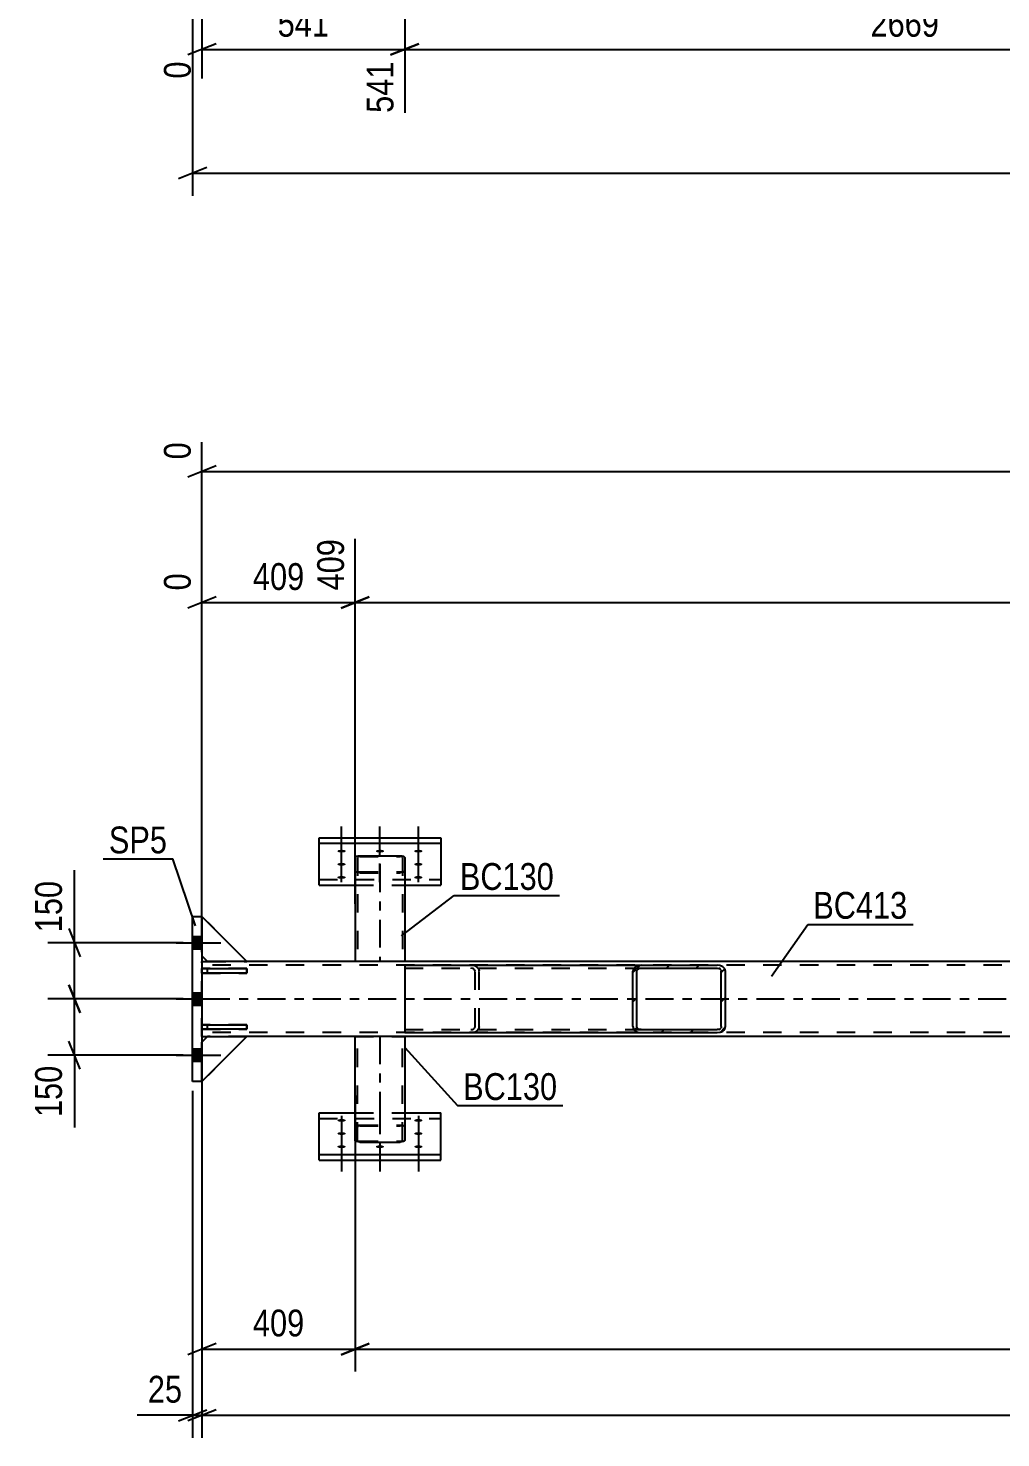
# Model space of a CAD drawing. Header units: millimetres. Extents: x -170 to 1019, y -677 to 164.
# Drawn here: x -58.6 to 45.3, y -302.8 to -152.3 of the extents above; entities that cross this region are included whole.
import ezdxf

# ---------------------------------------------------------------- set-up
doc = ezdxf.new("R2010")
doc.units = ezdxf.units.MM
doc.linetypes.add('DXK_LINE_DOT2', pattern=[3.9198, 1.9599, -1.9599])
doc.linetypes.add('DXK_LINE_DOT3', pattern=[5.9187, 2.979, -0.9799, 0.9799, -0.9799])
doc.styles.add('Arial Narrow', font='ARIALN.TTF', dxfattribs={"height": 0.2})

# ---------------------------------------------------------------- blocks, each defined once
blk = doc.blocks.new('Part-570387359-6357 - 6343')
at = {"color": 2, "linetype": 'Continuous'}
for p, q in [((-27.5, -273.14), (-27.5, -268.09)), ((-27.5, -268.09), (-23.64, -268.09)), ((-18.36, -268.09), (-14.5, -268.09)), ((-14.5, -273.14), (-14.5, -268.09)), ((-27.5, -272.54), (-14.5, -272.54)), ((-27.5, -273.14), (-14.5, -273.14))]:
    blk.add_line(p, q, dxfattribs=at)
at = {"color": 7, "linetype": 'DXK_LINE_DOT2'}
for p, q in [((-27.5, -268.69), (-14.5, -268.69)), ((-23.64, -268.09), (-18.36, -268.09))]:
    blk.add_line(p, q, dxfattribs=at)
blk = doc.blocks.new('Part-570387359-6425 - 6343')
at = {"color": 2, "linetype": 'Continuous'}
for p, q in [((-40, -258.7), (-35.2, -258.7)), ((-40, -259.18), (-40, -258.7)), ((-35.2, -258.7), (-35.2, -259.18)), ((-35.2, -259.18), (-40, -259.18))]:
    blk.add_line(p, q, dxfattribs=at)
at = {"color": 7, "linetype": 'DXK_LINE_DOT2'}
blk.add_line((-39.4, -259.18), (-39.4, -258.7), dxfattribs=at)
blk = doc.blocks.new('Part-570387359-6431 - 6343')
at = {"color": 7, "linetype": 'DXK_LINE_DOT2'}
for p, q in [((-40, -260.54), (-39.4, -259.94)), ((-35.2, -259.94), (-40, -264.74)), ((-39.4, -259.94), (-35.2, -259.94)), ((-40, -264.74), (-40, -260.54))]:
    blk.add_line(p, q, dxfattribs=at)
blk = doc.blocks.new('Part-570387359-6493 - 6343')
at = {"color": 2, "linetype": 'Continuous'}
for p, q in [((-35.2, -251.94), (-40, -247.14)), ((-40, -247.14), (-40, -251.34)), ((-40, -251.34), (-39.4, -251.94)), ((-35.2, -251.94), (-39.4, -251.94))]:
    blk.add_line(p, q, dxfattribs=at)
blk = doc.blocks.new('Bolt-570387359-6358 - 6343')
at = {"linetype": 'Continuous'}
for points in [[(-25.1, -269.06), (-25.19, -269.06), (-25.28, -269.05), (-25.36, -269.03), (-25.43, -269.01), (-25.48, -268.99), (-25.52, -268.96), (-25.54, -268.93), (-25.54, -268.9), (-25.52, -268.87), (-25.48, -268.84), (-25.43, -268.81), (-25.36, -268.79), (-25.28, -268.77), (-25.19, -268.77), (-25.1, -268.76), (-25.01, -268.77), (-24.92, -268.77), (-24.84, -268.79), (-24.77, -268.81), (-24.72, -268.84), (-24.68, -268.87), (-24.66, -268.9), (-24.66, -268.93), (-24.68, -268.96), (-24.72, -268.99), (-24.77, -269.01), (-24.84, -269.03), (-24.92, -269.05), (-25.01, -269.06)], [(-16.9, -269.06), (-16.99, -269.06), (-17.08, -269.05), (-17.16, -269.03), (-17.23, -269.01), (-17.28, -268.99), (-17.32, -268.96), (-17.34, -268.93), (-17.34, -268.9), (-17.32, -268.87), (-17.28, -268.84), (-17.23, -268.81), (-17.16, -268.79), (-17.08, -268.77), (-16.99, -268.77), (-16.9, -268.76), (-16.81, -268.77), (-16.72, -268.77), (-16.64, -268.79), (-16.57, -268.81), (-16.52, -268.84), (-16.48, -268.87), (-16.46, -268.9), (-16.46, -268.93), (-16.48, -268.96), (-16.52, -268.99), (-16.57, -269.01), (-16.64, -269.03), (-16.72, -269.05), (-16.81, -269.06)], [(-25.1, -270.47), (-25.19, -270.46), (-25.28, -270.45), (-25.36, -270.44), (-25.43, -270.42), (-25.48, -270.39), (-25.52, -270.36), (-25.54, -270.33), (-25.54, -270.3), (-25.52, -270.27), (-25.48, -270.24), (-25.43, -270.21), (-25.36, -270.19), (-25.28, -270.18), (-25.19, -270.17), (-25.1, -270.16), (-25.01, -270.17), (-24.92, -270.18), (-24.84, -270.19), (-24.77, -270.21), (-24.72, -270.24), (-24.68, -270.27), (-24.66, -270.3), (-24.66, -270.33), (-24.68, -270.36), (-24.72, -270.39), (-24.77, -270.42), (-24.84, -270.44), (-24.92, -270.45), (-25.01, -270.46)], [(-16.9, -270.47), (-16.99, -270.46), (-17.08, -270.45), (-17.16, -270.44), (-17.23, -270.42), (-17.28, -270.39), (-17.32, -270.36), (-17.34, -270.33), (-17.34, -270.3), (-17.32, -270.27), (-17.28, -270.24), (-17.23, -270.21), (-17.16, -270.19), (-17.08, -270.18), (-16.99, -270.17), (-16.9, -270.16), (-16.81, -270.17), (-16.72, -270.18), (-16.64, -270.19), (-16.57, -270.21), (-16.52, -270.24), (-16.48, -270.27), (-16.46, -270.3), (-16.46, -270.33), (-16.48, -270.36), (-16.52, -270.39), (-16.57, -270.42), (-16.64, -270.44), (-16.72, -270.45), (-16.81, -270.46)], [(-25.1, -271.87), (-25.19, -271.86), (-25.28, -271.85), (-25.36, -271.84), (-25.43, -271.82), (-25.48, -271.79), (-25.52, -271.76), (-25.54, -271.73), (-25.54, -271.7), (-25.52, -271.67), (-25.48, -271.64), (-25.43, -271.62), (-25.36, -271.6), (-25.28, -271.58), (-25.19, -271.57), (-25.1, -271.57), (-25.01, -271.57), (-24.92, -271.58), (-24.84, -271.6), (-24.77, -271.62), (-24.72, -271.64), (-24.68, -271.67), (-24.66, -271.7), (-24.66, -271.73), (-24.68, -271.76), (-24.72, -271.79), (-24.77, -271.82), (-24.84, -271.84), (-24.92, -271.85), (-25.01, -271.86)], [(-21, -271.87), (-21.09, -271.86), (-21.18, -271.85), (-21.26, -271.84), (-21.33, -271.82), (-21.38, -271.79), (-21.42, -271.76), (-21.44, -271.73), (-21.44, -271.7), (-21.42, -271.67), (-21.38, -271.64), (-21.33, -271.62), (-21.26, -271.6), (-21.18, -271.58), (-21.09, -271.57), (-21, -271.57), (-20.91, -271.57), (-20.82, -271.58), (-20.74, -271.6), (-20.67, -271.62), (-20.62, -271.64), (-20.58, -271.67), (-20.56, -271.7), (-20.56, -271.73), (-20.58, -271.76), (-20.62, -271.79), (-20.67, -271.82), (-20.74, -271.84), (-20.82, -271.85), (-20.91, -271.86)], [(-16.9, -271.87), (-16.99, -271.86), (-17.08, -271.85), (-17.16, -271.84), (-17.23, -271.82), (-17.28, -271.79), (-17.32, -271.76), (-17.34, -271.73), (-17.34, -271.7), (-17.32, -271.67), (-17.28, -271.64), (-17.23, -271.62), (-17.16, -271.6), (-17.08, -271.58), (-16.99, -271.57), (-16.9, -271.57), (-16.81, -271.57), (-16.72, -271.58), (-16.64, -271.6), (-16.57, -271.62), (-16.52, -271.64), (-16.48, -271.67), (-16.46, -271.7), (-16.46, -271.73), (-16.48, -271.76), (-16.52, -271.79), (-16.57, -271.82), (-16.64, -271.84), (-16.72, -271.85), (-16.81, -271.86)]]:
    blk.add_hatch(color=1, dxfattribs=at).paths.add_polyline_path(points)
at = {"color": 1, "linetype": 'Continuous'}
for p, q in [((-25.1, -268.42), (-25.1, -271.54)), ((-16.9, -268.42), (-16.9, -271.54)), ((-25.1, -269.83), (-25.1, -272.95)), ((-16.9, -269.83), (-16.9, -272.95)), ((-25.1, -271.23), (-25.1, -274.35)), ((-21, -271.23), (-21, -274.35)), ((-16.9, -271.23), (-16.9, -274.35))]:
    blk.add_line(p, q, dxfattribs=at)
at = {"color": 1, "linetype": 'DXK_LINE_DOT2'}
blk.add_line((-21, -268.42), (-21, -271.54), dxfattribs=at)
blk = doc.blocks.new('Part-570387359-6437 - 6343')
at = {"color": 7, "linetype": 'DXK_LINE_DOT2'}
for p, q in [((-35.2, -251.94), (-40, -247.14)), ((-40, -247.14), (-40, -251.34)), ((-40, -251.34), (-39.4, -251.94)), ((-39.4, -251.94), (-35.2, -251.94))]:
    blk.add_line(p, q, dxfattribs=at)
blk = doc.blocks.new('Part-570387359-6434 - 6343')
at = {"color": 2, "linetype": 'Continuous'}
for p, q in [((-40, -260.54), (-39.4, -259.94)), ((-35.2, -259.94), (-40, -264.74)), ((-39.4, -259.94), (-35.2, -259.94)), ((-40, -264.74), (-40, -260.54))]:
    blk.add_line(p, q, dxfattribs=at)
blk = doc.blocks.new('Part-570387359-6460 - 6343')
at = {"color": 2, "linetype": 'Continuous'}
for p, q in [((-23.64, -271.05), (-23.64, -259.94)), ((-18.36, -259.94), (-18.36, -271.05)), ((-23.6, -271.12), (-23.64, -271.05)), ((-23.5, -271.17), (-23.6, -271.12)), ((-23.34, -271.2), (-23.5, -271.17)), ((-23.16, -271.22), (-23.34, -271.2)), ((-23.16, -271.22), (-18.84, -271.22)), ((-18.66, -271.2), (-18.84, -271.22)), ((-18.5, -271.17), (-18.66, -271.2)), ((-18.4, -271.12), (-18.5, -271.17)), ((-18.36, -271.05), (-18.4, -271.12))]:
    blk.add_line(p, q, dxfattribs=at)
at = {"color": 7, "linetype": 'DXK_LINE_DOT2'}
for p, q in [((-23.64, -259.94), (-18.36, -259.94)), ((-23.4, -271.05), (-23.4, -259.94)), ((-18.6, -271.05), (-18.6, -259.94)), ((-23.64, -269.58), (-23.6, -269.51)), ((-23.6, -269.51), (-23.5, -269.46)), ((-23.5, -269.46), (-23.34, -269.42)), ((-23.38, -269.54), (-23.4, -269.58)), ((-23.33, -269.52), (-23.38, -269.54)), ((-23.34, -269.42), (-23.16, -269.41)), ((-23.25, -269.5), (-23.33, -269.52)), ((-23.16, -269.49), (-23.25, -269.5)), ((-23.16, -269.41), (-18.84, -269.41)), ((-23.16, -269.49), (-18.84, -269.49)), ((-18.84, -269.41), (-18.66, -269.42)), ((-18.75, -269.5), (-18.84, -269.49)), ((-18.67, -269.52), (-18.75, -269.5)), ((-18.67, -269.52), (-18.66, -269.52)), ((-18.66, -269.42), (-18.5, -269.46)), ((-18.66, -269.52), (-18.62, -269.54)), ((-18.6, -269.58), (-18.62, -269.54)), ((-18.5, -269.46), (-18.4, -269.51)), ((-18.4, -269.51), (-18.36, -269.58)), ((-23.4, -271.05), (-23.38, -271.08)), ((-23.38, -271.08), (-23.33, -271.11)), ((-23.33, -271.11), (-23.25, -271.13)), ((-23.25, -271.13), (-23.16, -271.14)), ((-23.16, -271.14), (-18.84, -271.14)), ((-18.84, -271.14), (-18.75, -271.13)), ((-18.75, -271.13), (-18.67, -271.11)), ((-18.67, -271.11), (-18.62, -271.08)), ((-18.62, -271.08), (-18.6, -271.05))]:
    blk.add_line(p, q, dxfattribs=at)
at = {"color": 7, "linetype": 'DXK_LINE_DOT3'}
blk.add_line((-21, -259.94), (-21, -270.31), dxfattribs=at)
blk = doc.blocks.new('Bolt-570387359-6401 - 6343')
at = {"linetype": 'Continuous'}
for points in [[(-25.1, -240.02), (-25.01, -240.02), (-24.92, -240.03), (-24.84, -240.04), (-24.77, -240.06), (-24.72, -240.09), (-24.68, -240.12), (-24.66, -240.15), (-24.66, -240.18), (-24.68, -240.21), (-24.72, -240.24), (-24.77, -240.27), (-24.84, -240.29), (-24.92, -240.3), (-25.01, -240.31), (-25.1, -240.32), (-25.19, -240.31), (-25.28, -240.3), (-25.36, -240.29), (-25.43, -240.27), (-25.48, -240.24), (-25.52, -240.21), (-25.54, -240.18), (-25.54, -240.15), (-25.52, -240.12), (-25.48, -240.09), (-25.43, -240.06), (-25.36, -240.04), (-25.28, -240.03), (-25.19, -240.02)], [(-21, -240.02), (-20.91, -240.02), (-20.82, -240.03), (-20.74, -240.04), (-20.67, -240.06), (-20.62, -240.09), (-20.58, -240.12), (-20.56, -240.15), (-20.56, -240.18), (-20.58, -240.21), (-20.62, -240.24), (-20.67, -240.27), (-20.74, -240.29), (-20.82, -240.3), (-20.91, -240.31), (-21, -240.32), (-21.09, -240.31), (-21.18, -240.3), (-21.26, -240.29), (-21.33, -240.27), (-21.38, -240.24), (-21.42, -240.21), (-21.44, -240.18), (-21.44, -240.15), (-21.42, -240.12), (-21.38, -240.09), (-21.33, -240.06), (-21.26, -240.04), (-21.18, -240.03), (-21.09, -240.02)], [(-16.9, -240.02), (-16.81, -240.02), (-16.72, -240.03), (-16.64, -240.04), (-16.57, -240.06), (-16.52, -240.09), (-16.48, -240.12), (-16.46, -240.15), (-16.46, -240.18), (-16.48, -240.21), (-16.52, -240.24), (-16.57, -240.27), (-16.64, -240.29), (-16.72, -240.3), (-16.81, -240.31), (-16.9, -240.32), (-16.99, -240.31), (-17.08, -240.3), (-17.16, -240.29), (-17.23, -240.27), (-17.28, -240.24), (-17.32, -240.21), (-17.34, -240.18), (-17.34, -240.15), (-17.32, -240.12), (-17.28, -240.09), (-17.23, -240.06), (-17.16, -240.04), (-17.08, -240.03), (-16.99, -240.02)], [(-25.1, -241.42), (-25.01, -241.42), (-24.92, -241.43), (-24.84, -241.45), (-24.77, -241.47), (-24.72, -241.49), (-24.68, -241.52), (-24.66, -241.55), (-24.66, -241.58), (-24.68, -241.61), (-24.72, -241.64), (-24.77, -241.67), (-24.84, -241.69), (-24.92, -241.71), (-25.01, -241.72), (-25.1, -241.72), (-25.19, -241.72), (-25.28, -241.71), (-25.36, -241.69), (-25.43, -241.67), (-25.48, -241.64), (-25.52, -241.61), (-25.54, -241.58), (-25.54, -241.55), (-25.52, -241.52), (-25.48, -241.49), (-25.43, -241.47), (-25.36, -241.45), (-25.28, -241.43), (-25.19, -241.42)], [(-16.9, -241.42), (-16.81, -241.42), (-16.72, -241.43), (-16.64, -241.45), (-16.57, -241.47), (-16.52, -241.49), (-16.48, -241.52), (-16.46, -241.55), (-16.46, -241.58), (-16.48, -241.61), (-16.52, -241.64), (-16.57, -241.67), (-16.64, -241.69), (-16.72, -241.71), (-16.81, -241.72), (-16.9, -241.72), (-16.99, -241.72), (-17.08, -241.71), (-17.16, -241.69), (-17.23, -241.67), (-17.28, -241.64), (-17.32, -241.61), (-17.34, -241.58), (-17.34, -241.55), (-17.32, -241.52), (-17.28, -241.49), (-17.23, -241.47), (-17.16, -241.45), (-17.08, -241.43), (-16.99, -241.42)], [(-25.1, -242.82), (-25.01, -242.82), (-24.92, -242.83), (-24.84, -242.85), (-24.77, -242.87), (-24.72, -242.89), (-24.68, -242.92), (-24.66, -242.95), (-24.66, -242.99), (-24.68, -243.02), (-24.72, -243.05), (-24.77, -243.07), (-24.84, -243.09), (-24.92, -243.11), (-25.01, -243.12), (-25.1, -243.12), (-25.19, -243.12), (-25.28, -243.11), (-25.36, -243.09), (-25.43, -243.07), (-25.48, -243.05), (-25.52, -243.02), (-25.54, -242.99), (-25.54, -242.95), (-25.52, -242.92), (-25.48, -242.89), (-25.43, -242.87), (-25.36, -242.85), (-25.28, -242.83), (-25.19, -242.82)], [(-16.9, -242.82), (-16.81, -242.82), (-16.72, -242.83), (-16.64, -242.85), (-16.57, -242.87), (-16.52, -242.89), (-16.48, -242.92), (-16.46, -242.95), (-16.46, -242.99), (-16.48, -243.02), (-16.52, -243.05), (-16.57, -243.07), (-16.64, -243.09), (-16.72, -243.11), (-16.81, -243.12), (-16.9, -243.12), (-16.99, -243.12), (-17.08, -243.11), (-17.16, -243.09), (-17.23, -243.07), (-17.28, -243.05), (-17.32, -243.02), (-17.34, -242.99), (-17.34, -242.95), (-17.32, -242.92), (-17.28, -242.89), (-17.23, -242.87), (-17.16, -242.85), (-17.08, -242.83), (-16.99, -242.82)]]:
    blk.add_hatch(color=1, dxfattribs=at).paths.add_polyline_path(points)
at = {"color": 1, "linetype": 'Continuous'}
for p, q in [((-25.1, -240.65), (-25.1, -237.53)), ((-21, -240.65), (-21, -237.53)), ((-16.9, -240.65), (-16.9, -237.53)), ((-25.1, -242.06), (-25.1, -238.94)), ((-16.9, -242.06), (-16.9, -238.94)), ((-25.1, -243.46), (-25.1, -240.34)), ((-16.9, -243.46), (-16.9, -240.34))]:
    blk.add_line(p, q, dxfattribs=at)
at = {"color": 1, "linetype": 'DXK_LINE_DOT2'}
blk.add_line((-21, -243.46), (-21, -240.34), dxfattribs=at)
blk = doc.blocks.new('Part-570387359-6422 - 6343')
at = {"color": 2, "linetype": 'Continuous'}
for p, q in [((-40, -252.7), (-35.2, -252.7)), ((-40, -253.18), (-40, -252.7)), ((-35.2, -252.7), (-35.2, -253.18)), ((-35.2, -253.18), (-40, -253.18))]:
    blk.add_line(p, q, dxfattribs=at)
at = {"color": 7, "linetype": 'DXK_LINE_DOT2'}
blk.add_line((-39.4, -253.18), (-39.4, -252.7), dxfattribs=at)
blk = doc.blocks.new('Part-570387359-6428 - 6343')
at = {"color": 7, "linetype": 'DXK_LINE_DOT2'}
for p, q in [((-40, -260.54), (-39.4, -259.94)), ((-35.2, -259.94), (-40, -264.74)), ((-39.4, -259.94), (-35.2, -259.94)), ((-40, -264.74), (-40, -260.54))]:
    blk.add_line(p, q, dxfattribs=at)
blk = doc.blocks.new('Bolt-570387359-6477 - 6343')
at = {"linetype": 'Continuous'}
for points in [[(-40, -250.6), (-40, -249.28), (-41, -249.28), (-41, -250.6)], [(-40, -250.6), (-40, -249.28), (-41, -249.28), (-41, -250.6)], [(-40, -250.6), (-40, -249.28), (-41, -249.28), (-41, -250.6)], [(-40, -250.6), (-40, -249.28), (-41, -249.28), (-41, -250.6)], [(-40, -256.6), (-40, -255.28), (-41, -255.28), (-41, -256.6)], [(-40, -256.6), (-40, -255.28), (-41, -255.28), (-41, -256.6)], [(-40, -262.6), (-40, -261.28), (-41, -261.28), (-41, -262.6)], [(-40, -262.6), (-40, -261.28), (-41, -261.28), (-41, -262.6)], [(-40, -262.6), (-40, -261.28), (-41, -261.28), (-41, -262.6)], [(-40, -262.6), (-40, -261.28), (-41, -261.28), (-41, -262.6)]]:
    blk.add_hatch(color=1, dxfattribs=at).paths.add_polyline_path(points)
at = {"color": 1, "linetype": 'Continuous'}
for p, q in [((-41, -249.28), (-40, -249.28)), ((-41, -249.28), (-40, -249.28)), ((-41, -249.28), (-40, -249.28)), ((-41, -249.28), (-40, -249.28)), ((-42.76, -249.94), (-38, -249.94)), ((-42.76, -249.94), (-38, -249.94)), ((-42.76, -249.94), (-38, -249.94)), ((-42.76, -249.94), (-38, -249.94)), ((-41, -250.6), (-40, -250.6)), ((-41, -250.6), (-40, -250.6)), ((-41, -250.6), (-40, -250.6)), ((-41, -250.6), (-40, -250.6)), ((-41, -255.28), (-40, -255.28)), ((-41, -255.28), (-40, -255.28)), ((-42.76, -255.94), (-38, -255.94)), ((-42.76, -255.94), (-38, -255.94)), ((-41, -256.6), (-40, -256.6)), ((-41, -256.6), (-40, -256.6)), ((-41, -261.28), (-40, -261.28)), ((-41, -261.28), (-40, -261.28)), ((-41, -261.28), (-40, -261.28)), ((-41, -261.28), (-40, -261.28)), ((-42.76, -261.94), (-38, -261.94)), ((-42.76, -261.94), (-38, -261.94)), ((-42.76, -261.94), (-38, -261.94)), ((-42.76, -261.94), (-38, -261.94)), ((-41, -262.6), (-40, -262.6)), ((-41, -262.6), (-40, -262.6)), ((-41, -262.6), (-40, -262.6)), ((-41, -262.6), (-40, -262.6))]:
    blk.add_line(p, q, dxfattribs=at)
blk = doc.blocks.new('Part-570387359-6490 - 6343')
at = {"color": 7, "linetype": 'DXK_LINE_DOT2'}
for p, q in [((-35.2, -251.94), (-40, -247.14)), ((-40, -247.14), (-40, -251.34)), ((-40, -251.34), (-39.4, -251.94)), ((-39.4, -251.94), (-35.2, -251.94))]:
    blk.add_line(p, q, dxfattribs=at)
blk = doc.blocks.new('Part-570387359-6503 - 6343')
at = {"color": 2, "linetype": 'Continuous'}
for p, q in [((-40, -251.94), (-39.4, -251.94)), ((793.2, -251.94), (-35.2, -251.94)), ((-40, -259.94), (-39.4, -259.94)), ((793.2, -259.94), (-35.2, -259.94))]:
    blk.add_line(p, q, dxfattribs=at)
at = {"color": 7, "linetype": 'DXK_LINE_DOT2'}
for p, q in [((-40, -259.94), (-40, -251.94)), ((798, -252.34), (-40, -252.34)), ((-35.2, -251.94), (-39.4, -251.94)), ((798, -259.54), (-40, -259.54)), ((-35.2, -259.94), (-39.4, -259.94))]:
    blk.add_line(p, q, dxfattribs=at)
at = {"color": 7, "linetype": 'DXK_LINE_DOT3'}
blk.add_line((-40, -255.94), (798, -255.94), dxfattribs=at)
blk = doc.blocks.new('Part-570387359-6537 - 6343')
at = {"color": 7, "linetype": 'DXK_LINE_DOT2'}
for p, q in [((-35.2, -252.7), (-40, -252.7)), ((-40, -252.7), (-40, -253.18)), ((-39.4, -253.18), (-39.4, -252.7)), ((-35.2, -253.18), (-35.2, -252.7)), ((-40, -253.18), (-35.2, -253.18))]:
    blk.add_line(p, q, dxfattribs=at)
blk = doc.blocks.new('Part-570387359-6540 - 6343')
at = {"color": 7, "linetype": 'DXK_LINE_DOT2'}
for p, q in [((-35.2, -258.7), (-40, -258.7)), ((-40, -258.7), (-40, -259.18)), ((-39.4, -259.18), (-39.4, -258.7)), ((-35.2, -259.18), (-35.2, -258.7)), ((-40, -259.18), (-35.2, -259.18))]:
    blk.add_line(p, q, dxfattribs=at)
blk = doc.blocks.new('Part-570387359-6563 - 6343')
at = {"linetype": 'Continuous'}
h = blk.add_hatch(dxfattribs=at)
h.set_pattern_fill('', scale=0.7, style=0, pattern_type=0)
h.set_pattern_definition([(45, (15.3364, -259.4924), (-1.57154, 1.57154), [])])
h.paths.add_polyline_path([(15, -259.54), (15.34, -259.49), (15.62, -259.35), (15.81, -259.15), (15.88, -258.9), (15.88, -252.98), (15.81, -252.74), (15.62, -252.53), (15.34, -252.39), (15, -252.34), (6.87, -252.34), (6.54, -252.39), (6.25, -252.53), (6.06, -252.74), (6, -252.98), (6, -258.9), (6.06, -259.15), (6.25, -259.35), (6.54, -259.49), (6.87, -259.54)])
h.paths.add_polyline_path([(6.71, -259.2), (6.56, -259.13), (6.47, -259.02), (6.43, -258.9), (6.43, -252.98), (6.47, -252.86), (6.56, -252.75), (6.71, -252.69), (6.87, -252.66), (15, -252.66), (15.17, -252.69), (15.31, -252.75), (15.41, -252.86), (15.44, -252.98), (15.44, -258.9), (15.41, -259.02), (15.31, -259.13), (15.17, -259.2), (15, -259.22), (6.87, -259.22)])
at = {"color": 2, "linetype": 'Continuous'}
for p, q in [((-18.36, -252.34), (-18.36, -259.54)), ((-18.36, -252.34), (6.87, -252.34)), ((6.06, -252.74), (6, -252.98)), ((6.87, -252.34), (6.54, -252.39)), ((6.71, -252.69), (6.87, -252.66)), ((6.87, -252.34), (15, -252.34)), ((6.87, -252.66), (15, -252.66)), ((15.34, -252.39), (15, -252.34)), ((15, -252.66), (15.17, -252.69)), ((15.88, -252.98), (15.81, -252.74)), ((6, -258.9), (6, -252.98)), ((6.43, -252.98), (6.47, -252.86)), ((6.43, -258.9), (6.43, -252.98)), ((15.41, -252.86), (15.44, -252.98)), ((15.44, -258.9), (15.44, -252.98)), ((15.88, -258.9), (15.88, -252.98)), ((-18.36, -259.54), (6.87, -259.54)), ((6, -258.9), (6.06, -259.15)), ((6.47, -259.02), (6.43, -258.9)), ((6.54, -259.49), (6.87, -259.54)), ((6.87, -259.22), (6.71, -259.2)), ((6.87, -259.22), (15, -259.22)), ((6.87, -259.54), (15, -259.54)), ((15.17, -259.2), (15, -259.22)), ((15, -259.54), (15.34, -259.49)), ((15.44, -258.9), (15.41, -259.02)), ((15.81, -259.15), (15.88, -258.9))]:
    blk.add_line(p, q, dxfattribs=at)
at = {"color": 7, "linetype": 'DXK_LINE_DOT2'}
for p, q in [((-18.36, -252.66), (15, -252.66)), ((-11.29, -252.34), (-10.96, -252.39)), ((-11.13, -252.69), (-11.29, -252.66)), ((-10.48, -252.74), (-10.41, -252.98)), ((6.87, -252.34), (15, -252.34)), ((-10.85, -252.98), (-10.89, -252.86)), ((-10.85, -258.9), (-10.85, -252.98)), ((-10.41, -258.9), (-10.41, -252.98)), ((-18.36, -259.22), (15, -259.22)), ((-11.29, -259.22), (-11.13, -259.2)), ((-10.96, -259.49), (-11.29, -259.54)), ((-10.89, -259.02), (-10.85, -258.9)), ((-10.41, -258.9), (-10.48, -259.15)), ((6.87, -259.54), (15, -259.54))]:
    blk.add_line(p, q, dxfattribs=at)
for centre, radius, start, end in [((-11.23, -253.07), 0.401, 32.4104, 75.4453), ((-11.16, -253.17), 0.802, 32.4104, 75.4453), ((-11.23, -258.81), 0.401, 284.5547, 327.5896), ((-11.16, -258.72), 0.802, 284.5547, 327.5896)]:
    blk.add_arc(centre, radius, start, end, dxfattribs=at)
at = {"color": 2, "linetype": 'Continuous'}
for centre, radius, start, end in [((6.74, -253.17), 0.802, 104.5547, 147.5896), ((6.81, -253.07), 0.401, 104.5547, 147.5896), ((15.07, -253.07), 0.401, 32.4104, 75.4453), ((15.13, -253.17), 0.802, 32.4104, 75.4453), ((6.74, -258.72), 0.802, 212.4104, 255.4453), ((6.81, -258.81), 0.401, 212.4104, 255.4453), ((15.07, -258.81), 0.401, 284.5547, 327.5896), ((15.13, -258.72), 0.802, 284.5547, 327.5896)]:
    blk.add_arc(centre, radius, start, end, dxfattribs=at)
blk = doc.blocks.new('Part-570387359-6606 - 6343')
at = {"color": 2, "linetype": 'Continuous'}
for p, q in [((-23.64, -240.83), (-23.6, -240.77)), ((-23.6, -240.77), (-23.5, -240.71)), ((-23.5, -240.71), (-23.34, -240.68)), ((-23.34, -240.68), (-23.16, -240.66)), ((-23.16, -240.66), (-18.84, -240.66)), ((-18.84, -240.66), (-18.66, -240.68)), ((-18.66, -240.68), (-18.5, -240.71)), ((-18.5, -240.71), (-18.4, -240.77)), ((-18.4, -240.77), (-18.36, -240.83)), ((-23.64, -240.83), (-23.64, -251.94)), ((-18.36, -240.83), (-18.36, -251.94))]:
    blk.add_line(p, q, dxfattribs=at)
at = {"color": 7, "linetype": 'DXK_LINE_DOT2'}
for p, q in [((-23.33, -240.77), (-23.38, -240.8)), ((-23.25, -240.75), (-23.33, -240.77)), ((-23.16, -240.75), (-23.25, -240.75)), ((-23.16, -240.75), (-18.84, -240.75)), ((-18.75, -240.75), (-18.84, -240.75)), ((-18.67, -240.77), (-18.75, -240.75)), ((-18.62, -240.8), (-18.67, -240.77)), ((-23.38, -240.8), (-23.4, -240.83)), ((-23.4, -240.83), (-23.4, -251.94)), ((-18.6, -240.83), (-18.62, -240.8)), ((-18.6, -240.83), (-18.6, -251.94)), ((-23.6, -242.37), (-23.64, -242.31)), ((-23.5, -242.42), (-23.6, -242.37)), ((-23.34, -242.46), (-23.5, -242.42)), ((-23.4, -242.31), (-23.38, -242.34)), ((-23.38, -242.34), (-23.33, -242.36)), ((-23.16, -242.47), (-23.34, -242.46)), ((-23.33, -242.36), (-23.25, -242.38)), ((-23.25, -242.38), (-23.16, -242.39)), ((-23.16, -242.39), (-18.84, -242.39)), ((-23.16, -242.47), (-18.84, -242.47)), ((-18.84, -242.39), (-18.75, -242.38)), ((-18.66, -242.46), (-18.84, -242.47)), ((-18.75, -242.38), (-18.67, -242.36)), ((-18.67, -242.36), (-18.66, -242.36)), ((-18.66, -242.36), (-18.62, -242.34)), ((-18.5, -242.42), (-18.66, -242.46)), ((-18.62, -242.34), (-18.6, -242.31)), ((-18.4, -242.37), (-18.5, -242.42)), ((-18.36, -242.31), (-18.4, -242.37)), ((-18.36, -251.94), (-23.64, -251.94))]:
    blk.add_line(p, q, dxfattribs=at)
at = {"color": 7, "linetype": 'DXK_LINE_DOT3'}
blk.add_line((-21, -241.57), (-21, -251.94), dxfattribs=at)
blk = doc.blocks.new('Part-570387359-6619 - 6343')
at = {"color": 2, "linetype": 'Continuous'}
for p, q in [((-27.5, -243.79), (-27.5, -238.74)), ((-27.5, -238.74), (-14.5, -238.74)), ((-14.5, -238.74), (-14.5, -243.79)), ((-14.5, -239.34), (-27.5, -239.34)), ((-27.5, -243.79), (-23.64, -243.79)), ((-18.36, -243.79), (-14.5, -243.79))]:
    blk.add_line(p, q, dxfattribs=at)
at = {"color": 7, "linetype": 'DXK_LINE_DOT2'}
for p, q in [((-27.5, -243.19), (-14.5, -243.19)), ((-23.64, -243.79), (-18.36, -243.79))]:
    blk.add_line(p, q, dxfattribs=at)
blk = doc.blocks.new('Part-570387359-6629 - 6343')
at = {"color": 2, "linetype": 'Continuous'}
for p, q in [((-41, -247.14), (-40, -247.14)), ((-41, -264.74), (-41, -247.14)), ((-40, -247.14), (-40, -264.74)), ((-40, -264.74), (-41, -264.74))]:
    blk.add_line(p, q, dxfattribs=at)
blk = doc.blocks.new('StraightDimension-570387359-8730 - 7578')
at = {"color": 7, "linetype": 'Continuous'}
for p, q in [((-18.36, -122.6), (-18.36, -161.35)), ((-40, -134.6), (-40, -157.69)), ((-38.5, -153.97), (-41.5, -155.17)), ((-40, -154.57), (-18.36, -154.57)), ((-19.86, -155.17), (-16.86, -153.97))]:
    blk.add_line(p, q, dxfattribs=at)
at = {"color": 0}
blk.add_wipeout([(-25.84, -153.82), (-25.84, -149.62), (-32.52, -149.62), (-32.52, -153.82)], dxfattribs=at)
at = {"color": 0, "linetype": 'Continuous'}
for points in [[(-40.6, -155.27), (-44.8, -155.27), (-44.8, -158.29), (-40.6, -158.29)], [(-18.96, -155.27), (-23.16, -155.27), (-23.16, -161.95), (-18.96, -161.95)]]:
    blk.add_wipeout(points, dxfattribs=at)
at = {"color": 3, "style": 'Arial Narrow'}
blk.add_text('541', height=2.863, dxfattribs=at).set_placement((-31.92, -153.22))
at = {"color": 3, "linetype": 'Continuous', "style": 'Arial Narrow'}
for s, height, p in [('0', 2.86, (-41.2, -157.69)), ('541', 2.863, (-19.56, -161.35))]:
    blk.add_text(s, height=height, rotation=90.0002, dxfattribs=at).set_placement(p)
blk = doc.blocks.new('StraightDimension-570387359-8717 - 7578')
at = {"color": 7, "linetype": 'Continuous'}
for p, q in [((-18.36, -122.6), (-18.36, -161.35)), ((88.42, -122.6), (88.42, -163.18)), ((-16.86, -153.97), (-19.86, -155.17)), ((-18.36, -154.57), (88.42, -154.57)), ((86.92, -155.17), (89.92, -153.97))]:
    blk.add_line(p, q, dxfattribs=at)
at = {"color": 0}
blk.add_wipeout([(39.28, -153.82), (39.28, -149.62), (30.77, -149.62), (30.77, -153.82)], dxfattribs=at)
at = {"color": 0, "linetype": 'Continuous'}
blk.add_wipeout([(87.82, -155.27), (83.62, -155.27), (83.62, -163.78), (87.82, -163.78)], dxfattribs=at)
at = {"color": 3, "style": 'Arial Narrow'}
blk.add_text('2669', height=2.863, dxfattribs=at).set_placement((31.37, -153.22))
at = {"color": 3, "linetype": 'Continuous', "style": 'Arial Narrow'}
blk.add_text('3210', height=2.863, rotation=90.0002, dxfattribs=at).set_placement((87.22, -163.18))
blk = doc.blocks.new('StraightDimension-570387359-18102 - 7578')
at = {"color": 7, "linetype": 'Continuous'}
for p, q in [((-41, -139.4), (-41, -170.19)), ((-39.5, -167.19), (-42.5, -168.39)), ((-41, -167.79), (839, -167.79))]:
    blk.add_line(p, q, dxfattribs=at)
blk = doc.blocks.new('StraightDimension-570387359-18597 - 6343')
at = {"color": 7, "linetype": 'Continuous'}
for p, q in [((-54.2, -248.44), (-53, -251.44)), ((-42, -249.94), (-56.45, -249.94)), ((-53.6, -255.94), (-53.6, -249.94)), ((-53, -257.44), (-54.2, -254.44)), ((-42, -255.94), (-56.45, -255.94))]:
    blk.add_line(p, q, dxfattribs=at)
at = {"color": 0}
blk.add_wipeout([(-54.35, -242.73), (-58.55, -242.73), (-58.55, -249.42), (-54.35, -249.42)], dxfattribs=at)
at = {"color": 7, "linetype": 'Continuous'}
blk.add_line((-53.6, -249.94), (-53.6, -242.21), dxfattribs=at)
blk.add_line((-53.6, -249.94), (-53.6, -242.21), dxfattribs=at)
at = {"color": 3, "style": 'Arial Narrow'}
blk.add_text('150', height=2.863, rotation=90.0002, dxfattribs=at).set_placement((-54.95, -248.82))
blk = doc.blocks.new('StraightDimension-570387359-18598 - 6343')
at = {"color": 7, "linetype": 'Continuous'}
for p, q in [((-54.2, -254.44), (-53, -257.44)), ((-42, -255.94), (-56.45, -255.94)), ((-53.6, -261.94), (-53.6, -255.94)), ((-53, -263.44), (-54.2, -260.44)), ((-42, -261.94), (-56.45, -261.94))]:
    blk.add_line(p, q, dxfattribs=at)
at = {"color": 0}
blk.add_wipeout([(-54.35, -262.47), (-58.55, -262.47), (-58.55, -269.15), (-54.35, -269.15)], dxfattribs=at)
at = {"color": 7, "linetype": 'Continuous'}
blk.add_line((-53.6, -261.94), (-53.6, -269.68), dxfattribs=at)
blk.add_line((-53.6, -261.94), (-53.6, -269.68), dxfattribs=at)
at = {"color": 3, "style": 'Arial Narrow'}
blk.add_text('150', height=2.863, rotation=90.0002, dxfattribs=at).set_placement((-54.95, -268.55))
blk = doc.blocks.new('StraightDimension-570387359-6777 - 6343')
at = {"color": 7, "linetype": 'Continuous'}
for p, q in [((-40, -260.94), (-40, -295.72)), ((-23.64, -266.25), (-23.64, -295.72)), ((-38.5, -292.72), (-41.5, -293.92)), ((-40, -293.32), (-23.64, -293.32)), ((-25.14, -293.92), (-22.14, -292.72))]:
    blk.add_line(p, q, dxfattribs=at)
at = {"color": 0}
blk.add_wipeout([(-28.48, -292.57), (-28.48, -288.37), (-35.16, -288.37), (-35.16, -292.57)], dxfattribs=at)
at = {"color": 3, "style": 'Arial Narrow'}
blk.add_text('409', height=2.863, dxfattribs=at).set_placement((-34.56, -291.97))
blk = doc.blocks.new('StraightDimension-570387359-6765 - 6343')
at = {"color": 7, "linetype": 'Continuous'}
for p, q in [((-23.64, -266.25), (-23.64, -295.72)), ((-22.14, -292.72), (-25.14, -293.92)), ((-23.64, -293.32), (216.36, -293.32))]:
    blk.add_line(p, q, dxfattribs=at)
blk = doc.blocks.new('StraightDimension-570387359-6789 - 6343')
at = {"color": 7, "linetype": 'Continuous'}
for p, q in [((-23.64, -245.78), (-23.64, -206.84)), ((-40, -250.94), (-40, -210.5)), ((-38.5, -213.03), (-41.5, -214.23)), ((-40, -213.63), (-23.64, -213.63)), ((-25.14, -214.23), (-22.14, -213.03))]:
    blk.add_line(p, q, dxfattribs=at)
at = {"color": 0}
blk.add_wipeout([(-28.48, -212.88), (-28.48, -208.68), (-35.16, -208.68), (-35.16, -212.88)], dxfattribs=at)
at = {"color": 0, "linetype": 'Continuous'}
blk.add_wipeout([(-40.6, -209.9), (-44.8, -209.9), (-44.8, -212.93), (-40.6, -212.93)], dxfattribs=at)
at = {"color": 3, "linetype": 'Continuous', "style": 'Arial Narrow'}
blk.add_text('0', height=2.86, rotation=90.0002, dxfattribs=at).set_placement((-41.2, -212.33))
at = {"color": 3, "style": 'Arial Narrow'}
blk.add_text('409', height=2.863, dxfattribs=at).set_placement((-34.56, -212.28))
at = {"color": 0, "linetype": 'Continuous'}
blk.add_wipeout([(-24.24, -206.24), (-28.44, -206.24), (-28.44, -212.93), (-24.24, -212.93)], dxfattribs=at)
at = {"color": 3, "linetype": 'Continuous', "style": 'Arial Narrow'}
blk.add_text('409', height=2.863, rotation=90.0002, dxfattribs=at).set_placement((-24.84, -212.33))
blk = doc.blocks.new('StraightDimension-570387359-6800 - 6343')
at = {"color": 7, "linetype": 'Continuous'}
for p, q in [((-23.64, -245.78), (-23.64, -206.84)), ((-22.14, -213.03), (-25.14, -214.23)), ((-23.64, -213.63), (216.36, -213.63))]:
    blk.add_line(p, q, dxfattribs=at)
blk = doc.blocks.new('StraightDimension-570387359-6844 - 6343')
at = {"color": 7, "linetype": 'Continuous'}
for p, q in [((-40, -250.94), (-40, -196.51)), ((-38.5, -199.04), (-41.5, -200.24)), ((-40, -199.64), (211.72, -199.64))]:
    blk.add_line(p, q, dxfattribs=at)
at = {"color": 0, "linetype": 'Continuous'}
blk.add_wipeout([(-40.6, -195.91), (-44.8, -195.91), (-44.8, -198.94), (-40.6, -198.94)], dxfattribs=at)
at = {"color": 3, "linetype": 'Continuous', "style": 'Arial Narrow'}
blk.add_text('0', height=2.86, rotation=90.0002, dxfattribs=at).set_placement((-41.2, -198.34))
blk = doc.blocks.new('StraightDimension-570387359-18504 - 6343')
at = {"color": 7, "linetype": 'Continuous'}
for p, q in [((-40, -265.74), (-40, -302.79)), ((-38.5, -299.79), (-41.5, -300.99)), ((-40, -300.39), (798, -300.39))]:
    blk.add_line(p, q, dxfattribs=at)
blk = doc.blocks.new('StraightDimension-570387359-18505 - 6343')
at = {"color": 7, "linetype": 'Continuous'}
for p, q in [((-41, -265.74), (-41, -302.79)), ((-40, -265.74), (-40, -302.79)), ((-42.5, -300.99), (-39.5, -299.79)), ((-38.5, -299.79), (-41.5, -300.99)), ((-41, -300.39), (-40, -300.39))]:
    blk.add_line(p, q, dxfattribs=at)
at = {"color": 0}
blk.add_wipeout([(-41.52, -299.64), (-41.52, -295.44), (-46.38, -295.44), (-46.38, -299.64)], dxfattribs=at)
at = {"color": 7, "linetype": 'Continuous'}
blk.add_line((-41, -300.39), (-46.91, -300.39), dxfattribs=at)
blk.add_line((-41, -300.39), (-46.91, -300.39), dxfattribs=at)
at = {"color": 3, "style": 'Arial Narrow'}
blk.add_text('25', height=2.863, dxfattribs=at).set_placement((-45.78, -299.04))
blk = doc.blocks.new('Mark-570387359-6456 - 6343')
at = {"color": 0}
blk.add_wipeout([(-2.07, -266.73), (-2.07, -263.73), (-12.12, -263.73), (-12.12, -266.73)], dxfattribs=at)
blk.add_wipeout([(-2.07, -266.73), (-2.07, -263.73), (-12.12, -263.73), (-12.12, -266.73)], dxfattribs=at)
at = {"color": 30, "linetype": 'Continuous'}
for p, q in [((-18.36, -261.14), (-12.72, -267.33)), ((-12.72, -267.33), (-1.47, -267.33))]:
    blk.add_line(p, q, dxfattribs=at)
at = {"color": 3, "style": 'Arial Narrow'}
blk.add_text('BC130', height=2.863, dxfattribs=at).set_placement((-12.12, -266.73))
blk = doc.blocks.new('Mark-570387359-6499 - 6343')
at = {"color": 0}
blk.add_wipeout([(35.31, -247.38), (35.31, -244.38), (25.26, -244.38), (25.26, -247.38)], dxfattribs=at)
blk.add_wipeout([(35.31, -247.38), (35.31, -244.38), (25.26, -244.38), (25.26, -247.38)], dxfattribs=at)
at = {"color": 30, "linetype": 'Continuous'}
for p, q in [((20.8, -253.5), (24.66, -247.98)), ((24.66, -247.98), (35.91, -247.98))]:
    blk.add_line(p, q, dxfattribs=at)
at = {"color": 3, "style": 'Arial Narrow'}
blk.add_text('BC413', height=2.863, dxfattribs=at).set_placement((25.26, -247.38))
blk = doc.blocks.new('Mark-570387359-6602 - 6343')
at = {"color": 0}
blk.add_wipeout([(-2.42, -244.3), (-2.42, -241.3), (-12.47, -241.3), (-12.47, -244.3)], dxfattribs=at)
blk.add_wipeout([(-2.42, -244.3), (-2.42, -241.3), (-12.47, -241.3), (-12.47, -244.3)], dxfattribs=at)
at = {"color": 30, "linetype": 'Continuous'}
for p, q in [((-18.71, -249.21), (-13.07, -244.9)), ((-13.07, -244.9), (-1.82, -244.9))]:
    blk.add_line(p, q, dxfattribs=at)
at = {"color": 3, "style": 'Arial Narrow'}
blk.add_text('BC130', height=2.863, dxfattribs=at).set_placement((-12.47, -244.3))
blk = doc.blocks.new('Mark-570387359-6625 - 6343')
at = {"color": 0}
blk.add_wipeout([(-43.73, -240.4), (-43.73, -237.4), (-49.94, -237.4), (-49.94, -240.4)], dxfattribs=at)
blk.add_wipeout([(-43.73, -240.4), (-43.73, -237.4), (-49.94, -237.4), (-49.94, -240.4)], dxfattribs=at)
at = {"color": 30, "linetype": 'Continuous'}
for p in [(-50.54, -241), (-40.7, -248.13)]:
    blk.add_line(p, (-43.13, -241), dxfattribs=at)
at = {"color": 3, "style": 'Arial Narrow'}
blk.add_text('SP5', height=2.863, dxfattribs=at).set_placement((-49.94, -240.4))

msp = doc.modelspace()

# ---------------------------------------------------------------- block references
for name in ['StraightDimension-570387359-8730 - 7578', 'Bolt-570387359-6401 - 6343', 'Part-570387359-6619 - 6343', 'Part-570387359-6606 - 6343', 'Part-570387359-6629 - 6343', 'Part-570387359-6493 - 6343', 'Part-570387359-6437 - 6343', 'Part-570387359-6490 - 6343', 'Bolt-570387359-6477 - 6343', 'Part-570387359-6503 - 6343', 'Part-570387359-6422 - 6343', 'Part-570387359-6537 - 6343', 'Part-570387359-6563 - 6343', 'Part-570387359-6425 - 6343', 'Part-570387359-6540 - 6343', 'Part-570387359-6431 - 6343', 'Part-570387359-6434 - 6343', 'Part-570387359-6428 - 6343', 'Part-570387359-6460 - 6343', 'Part-570387359-6357 - 6343', 'Bolt-570387359-6358 - 6343']:
    msp.add_blockref(name, (0, 0))

# ---------------------------------------------------------------- next in the draw order: block references
for name in ['StraightDimension-570387359-8717 - 7578', 'StraightDimension-570387359-18597 - 6343']:
    msp.add_blockref(name, (0, 0))

# ---------------------------------------------------------------- next in the draw order: block references
for name in ['StraightDimension-570387359-18102 - 7578', 'StraightDimension-570387359-6789 - 6343', 'StraightDimension-570387359-18598 - 6343']:
    msp.add_blockref(name, (0, 0))

# ---------------------------------------------------------------- next in the draw order: block references
for name in ['StraightDimension-570387359-6800 - 6343', 'StraightDimension-570387359-6777 - 6343']:
    msp.add_blockref(name, (0, 0))

# ---------------------------------------------------------------- next in the draw order: block references
for name in ['StraightDimension-570387359-6844 - 6343', 'StraightDimension-570387359-6765 - 6343']:
    msp.add_blockref(name, (0, 0))

# ---------------------------------------------------------------- next in the draw order: block references
for name in ['Mark-570387359-6625 - 6343', 'Mark-570387359-6602 - 6343', 'Mark-570387359-6499 - 6343', 'StraightDimension-570387359-18504 - 6343']:
    msp.add_blockref(name, (0, 0))

# ---------------------------------------------------------------- next in the draw order: block references
for name in ['Mark-570387359-6456 - 6343', 'StraightDimension-570387359-18505 - 6343']:
    msp.add_blockref(name, (0, 0))

doc.saveas('drawing.dxf')
